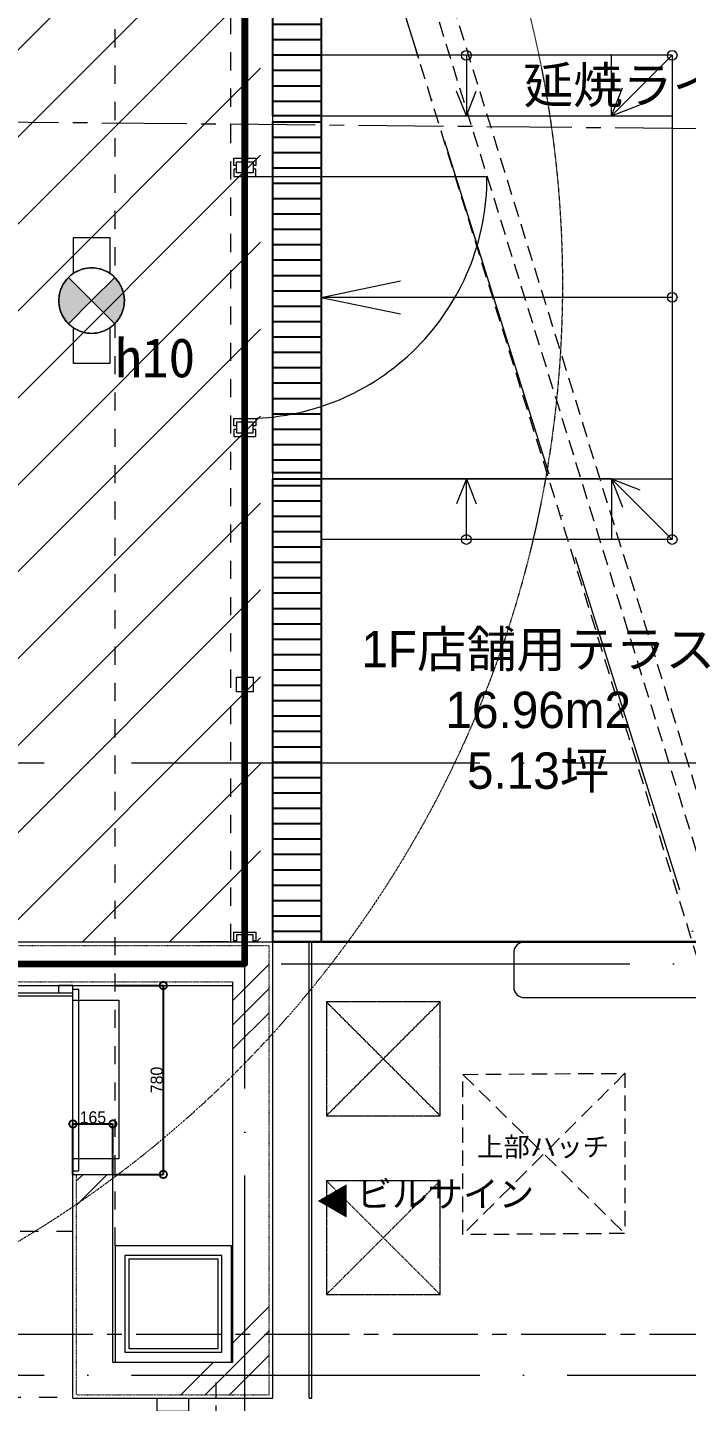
# Model space of a CAD drawing. Header units: millimetres. Extents: x 66582 to 239543, y 3715 to 66615.
# Drawn here: x 85015 to 87737, y 21828 to 27503 of the extents above; entities that cross this region are included whole.
import ezdxf

# ---------------------------------------------------------------- set-up
doc = ezdxf.new("R2010")
doc.units = ezdxf.units.MM
doc.set_wipeout_variables(frame=1)
for name, pattern in [('ACAD_ISO04W100', [30, 24, -3, 0, -3]), ('CENTER', [10.599999999999998, 7, -1.199999999999999, 1.199999999999999, -1.199999999999999]), ('DASHED1', [2.5, 1.25, -1.25]), ('DASHED2', [9.524999999999999, 6.35, -3.175]), ('VW-01 短破線', [2.1161248, 1.0580624, -1.0580624]), ('ラインタイプ-35', [1.0580623999999998, 0.352679, -0.7053833999999999])]:
    doc.linetypes.add(name, pattern=pattern)
doc.layers.get('Defpoints').update_dxf_attribs({"color": 252})
for name, color, linetype, lineweight in [('1-0通芯', 2, 'ACAD_ISO04W100', 5), ('1-1 躯体', 6, 'Continuous', 18), ('1-12 天伏図', 1, 'Continuous', 13), ('1-18 敷地境界線', 6, 'Continuous', 20), ('1-3 内装仕上', 7, 'Continuous', 15), ('1-4 金属建具類', 1, 'Continuous', 13), ('10-12 ハッチ', 50, 'Continuous', 13), ('2-3 レイアウト図', 2, 'Continuous', 13), ('2-4 床伏図', 255, 'Continuous', 13), ('2-9 室名', 150, 'Continuous', 13), ('C-0 リースライン図', 11, 'Continuous', 30), ('C-7 排煙検証図', 181, 'Continuous', 13), ('一般', 7, 'Continuous', 5), ('非常照明_プロット', 7, 'Continuous', 5)]:
    doc.layers.add(name, color=color, linetype=linetype, lineweight=lineweight)
doc.layers.add('1-5 金物類', color=4, linetype='Continuous')
doc.styles.add('MSPゴシック', font='MS PGothic.ttf')
doc.styles.get("Standard").update_dxf_attribs({"font": 'arial.ttf'})
doc.styles.add('ＭＳ ゴシック', font='MS Gothic.ttf', dxfattribs={"bigfont": 'ＭＳ ゴシック'})
doc.dimstyles.new('YS20S', dxfattribs={"dimscale": 20, "dimtxt": 2.5, "dimasz": 3, "dimexe": 0, "dimexo": 0, "dimgap": 0.1, "dimtad": 1, "dimdec": 3, "dimdsep": 46, "dimlunit": 6, "dimtxsty": 'MSPゴシック', "dimblk": 'DOTSMALL', "dimcen": -3, "dimclrd": 4, "dimclre": 8, "dimclrt": 256, "dimaunit": 1, "dimazin": 0, "dimtfac": 1, "dimtdec": 3, "dimtmove": 2, "dimatfit": 3, "dimldrblk": 'DOTSMALL', "dimfxl": 6, "dimtolj": 1, "dimtzin": 0, "dimarcsym": 1})

# ---------------------------------------------------------------- blocks, each defined once
blk = doc.blocks.new('_DotSmall')
at = {"color": 0, "linetype": 'ByBlock', "const_width": 0.5}
blk.add_lwpolyline([(-0.0625, 0, 1), (0.0625, 0, 1)], format="xyb", close=True, dxfattribs=at)
blk = doc.blocks.new('*D45')
at = {"layer": 'Defpoints', "color": 8, "lineweight": -2, "ltscale": 80, "transparency": 16777216}
for p, q in [((85377.68183178006, 23545.95719287251), (85575.94184701127, 23545.95719287251)), ((85367.68163198621, 22765.95719287251), (85575.94184701127, 22765.95719287251))]:
    blk.add_line(p, q, dxfattribs=at)
at = {"layer": 'Defpoints', "color": 4, "lineweight": -2, "ltscale": 80, "transparency": 16777216}
blk.add_line((85575.94184701127, 23545.95719287251), (85575.94184701127, 22765.95719287251), dxfattribs=at)
at = {"layer": 'Defpoints', "color": 0, "ltscale": 80, "transparency": 16777216}
for p in [(85377.68183178006, 23545.95719287251), (85367.68163198621, 22765.95719287251), (85575.94184701127, 22765.95719287251)]:
    blk.add_point(p, dxfattribs=at)
at = {"layer": 'Defpoints', "color": 4, "lineweight": -2, "ltscale": 80, "transparency": 16777216, "xscale": 60, "yscale": 60, "zscale": 60}
for p, rotation in [((85575.94184701127, 23545.95719287251), 90), ((85575.94184701127, 22765.95719287251), 270)]:
    blk.add_blockref('_DotSmall', p, dxfattribs=dict(at, rotation=rotation))
at = {"layer": 'Defpoints', "ltscale": 80, "transparency": 16777216, "insert": (85548.94184701126, 23155.95719287248), "char_height": 50, "attachment_point": 5, "rotation": 90, "style": 'MSPゴシック'}
blk.add_mtext('\\A1;780', dxfattribs=at)
blk = doc.blocks.new('*D46')
at = {"layer": 'Defpoints', "color": 8, "lineweight": -2, "ltscale": 80, "transparency": 16777216}
for p, q in [((85202.68163198618, 22765.9571928725), (85202.68163198618, 22974.21740789754)), ((85367.68163198617, 22765.95719287251), (85367.68163198617, 22974.21740789754))]:
    blk.add_line(p, q, dxfattribs=at)
at = {"layer": 'Defpoints', "color": 4, "lineweight": -2, "ltscale": 80, "transparency": 16777216}
blk.add_line((85202.68163198618, 22974.21740789754), (85367.68163198617, 22974.21740789754), dxfattribs=at)
at = {"layer": 'Defpoints', "color": 0, "ltscale": 80, "transparency": 16777216}
for p in [(85367.68163198617, 22974.21740789754), (85202.68163198618, 22765.9571928725), (85367.68163198617, 22765.95719287251)]:
    blk.add_point(p, dxfattribs=at)
at = {"layer": 'Defpoints', "color": 4, "lineweight": -2, "ltscale": 80, "transparency": 16777216, "xscale": 60, "yscale": 60, "zscale": 60, "rotation": 180}
blk.add_blockref('_DotSmall', (85202.68163198618, 22974.21740789754), dxfattribs=at)
at = {"layer": 'Defpoints', "color": 4, "lineweight": -2, "ltscale": 80, "transparency": 16777216, "xscale": 60, "yscale": 60, "zscale": 60}
blk.add_blockref('_DotSmall', (85367.68163198617, 22974.21740789754), dxfattribs=at)
at = {"layer": 'Defpoints', "ltscale": 80, "transparency": 16777216, "insert": (85285.18163198617, 23001.21740789754), "char_height": 50, "attachment_point": 5, "style": 'MSPゴシック'}
blk.add_mtext('\\A1;165', dxfattribs=at)
blk = doc.blocks.new('グループ-1760')
at = {"layer": '非常照明_プロット', "color": 94, "linetype": 'VW-01 短破線', "lineweight": 18, "true_color": 0x00aa00, "transparency": 33554687}
blk.add_circle((2864.116820892189, 39887.69071382548), 4600, dxfattribs=at)
blk = doc.blocks.new('グループ-12')
at = {"color": 255, "linetype": 'Continuous', "lineweight": 5, "transparency": 33554687}
blk.add_wipeout([(61236.32148446441, 20288.60103691135), (61236.32148446441, 20808.60103691135), (61386.32148446442, 20808.60103691135), (61386.32148446442, 20288.60103691135)], dxfattribs=at).dxf.layer = '一般'
at = {"layer": '一般', "color": 1, "linetype": 'Continuous', "lineweight": 5, "true_color": 0xff0000, "transparency": 33554687, "flags": 128}
for points in [[(61236.3214844644, 20288.60103691135), (61236.3214844644, 20808.60103691135), (61386.3214844644, 20808.60103691135), (61386.3214844644, 20288.60103691135), (61236.3214844644, 20288.60103691135)], [(61236.3214844644, 20288.60103691135), (61236.3214844644, 20808.60103691135), (61386.3214844644, 20808.60103691135), (61386.3214844644, 20288.60103691135)]]:
    blk.add_lwpolyline(points, close=True, dxfattribs=at)
at = {"color": 255, "linetype": 'Continuous', "lineweight": 5, "transparency": 33554687}
blk.add_wipeout([(61441.944004352445, 20583.598269136095), (61439.34582564873, 20592.201789478753), (61436.24002959353, 20600.512251148084), (61432.62661618688, 20608.529654144077), (61428.50558542873, 20616.253998466753), (61423.876937319124, 20623.685284116094), (61418.74067185803, 20630.823511092105), (61413.09678904547, 20637.66867939479), (61406.945288881434, 20644.220789024144), (61400.393439949126, 20650.372566851012), (61393.54851083167, 20656.016739746236), (61386.41050152912, 20661.15330770982), (61378.979412041466, 20665.782270741765), (61371.25524236868, 20669.903628842065), (61363.23799251079, 20673.517382010723), (61354.927662467795, 20676.623530247743), (61346.32425223968, 20679.222073553123), (61337.57429570909, 20681.273744963462), (61328.82432675867, 20682.739277515353), (61320.07434538843, 20683.618671208802), (61311.32435159834, 20683.91192604381), (61302.57434538843, 20683.61904202037), (61293.82432675867, 20682.740019138495), (61285.07429570909, 20681.274857398177), (61276.32425223968, 20679.223556799414), (61267.720731897025, 20676.62537809569), (61259.41027022768, 20673.519582040502), (61251.39286723169, 20669.906168633832), (61243.668522909, 20665.78513787569), (61236.23723725967, 20661.156489766076), (61229.09901028366, 20656.02022430498), (61222.25384198098, 20650.37634149242), (61215.70173235163, 20644.22484132838), (61209.549954524766, 20637.672992396056), (61203.90578162954, 20630.828063278608), (61198.76921366595, 20623.690053976054), (61194.14025063402, 20616.258964488385), (61190.018892533706, 20608.534794815605), (61186.40513936505, 20600.517544957715), (61183.298991128024, 20592.207214914713), (61180.70044782265, 20583.603804686598), (61178.64877641231, 20574.853848156003), (61177.18324386041, 20566.103879205584), (61176.30385016697, 20557.35389783533), (61176.01059533195, 20548.603904045252), (61176.30347935539, 20539.85389783534), (61177.18250223727, 20531.103879205595), (61178.64766397759, 20522.35384815602), (61180.69896457636, 20513.60380468661), (61183.29714328008, 20505.00028434395), (61186.402939335276, 20496.68982267462), (61190.01635274194, 20488.67241967862), (61194.13738350009, 20480.94807535595), (61198.76603160971, 20473.516789706606), (61203.90229707078, 20466.37856273059), (61209.54617988335, 20459.533394427915), (61215.697680047386, 20452.98128479856), (61222.249528979715, 20446.82950697169), (61229.09445809716, 20441.18533407647), (61236.232467399714, 20436.048766112883), (61243.66355688737, 20431.419803080935), (61251.387726560155, 20427.29844498063), (61259.404976418045, 20423.684691811974), (61267.71530646104, 20420.57854357496), (61276.31871668915, 20417.98000026958), (61285.06867321974, 20415.92832885924), (61293.81864217015, 20414.46279630735), (61302.56862354041, 20413.5834026139), (61311.31861733049, 20413.29014777889), (61320.06862354041, 20413.58303180232), (61328.81864217015, 20414.46205468421), (61337.56867321974, 20415.92721642452), (61346.31871668915, 20417.978517023286), (61354.92223703181, 20420.576695727013), (61363.232698701155, 20423.6824917822), (61371.25010169716, 20427.29590518887), (61378.974446019834, 20431.416935947014), (61386.405731669176, 20436.04558405662), (61393.543958645176, 20441.181849517707), (61400.389126947855, 20446.82573233027), (61406.94123657721, 20452.977232494304), (61413.09301440407, 20459.529081426637), (61418.7371872993, 20466.37401054407), (61423.87375526288, 20473.512019846625), (61428.50271829483, 20480.943109334294), (61432.62407639513, 20488.667279007077), (61436.23782956378, 20496.684528864964), (61439.343977800796, 20504.994858907972), (61441.942521106175, 20513.59826913609), (61443.99419251651, 20522.348225666687), (61445.459725068395, 20531.098194617112), (61446.33911876187, 20539.848175987365), (61446.63237359687, 20548.598169777444), (61446.339489573416, 20557.34817598736), (61445.46046669154, 20566.09819461711), (61443.99530495122, 20574.848225666683)], dxfattribs=at).dxf.layer = '一般'
at = {"layer": '一般', "linetype": 'Continuous', "lineweight": 0, "true_color": 0xff0000, "transparency": 33554687}
h = blk.add_hatch(color=1, dxfattribs=at)
edge = h.paths.add_edge_path()
edge.add_arc((61311.32148446441, 20548.60103691134), 135.229615710851, 180.0006070264734, 225.001214053606, ccw=False)
edge.add_arc((61311.32148446444, 20548.60103691129), 135.2296157108787, 135.0000000000033, 180.0006070264396, ccw=False)
edge.add_line((61215.69970617803, 20644.22281519771), (61311.3214844644, 20548.60103691135))
edge.add_line((61311.3214844644, 20548.60103691135), (61215.7017323516, 20452.97723249429))
h = blk.add_hatch(color=1, dxfattribs=at)
edge = h.paths.add_edge_path()
edge.add_arc((61311.32148446437, 20548.60103691136), 135.2296157108863, 314.998785946386, 359.9993929735388)
edge.add_arc((61311.32148446442, 20548.60103691134), 135.2296157108331, 359.9993929735468, 404.9999999999968)
edge.add_line((61406.94326275081, 20644.22281519771), (61311.3214844644, 20548.60103691135))
edge.add_line((61311.3214844644, 20548.60103691135), (61406.9412365772, 20452.97723249428))
at = {"layer": '一般', "color": 1, "linetype": 'Continuous', "lineweight": 5, "true_color": 0xff0000, "transparency": 33554687, "flags": 128}
blk.add_lwpolyline([(61441.94400435244, 20583.59826913609), (61439.34582564873, 20592.20178947875), (61436.24002959353, 20600.51225114808), (61432.62661618688, 20608.52965414407), (61428.50558542873, 20616.25399846675), (61423.87693731912, 20623.68528411609), (61418.74067185802, 20630.8235110921), (61413.09678904547, 20637.66867939478), (61406.94528888143, 20644.22078902414), (61400.39343994912, 20650.37256685101), (61393.54851083167, 20656.01673974623), (61386.41050152912, 20661.15330770982), (61378.97941204147, 20665.78227074176), (61371.25524236868, 20669.90362884206), (61363.23799251079, 20673.51738201072), (61354.9276624678, 20676.62353024774), (61346.32425223968, 20679.22207355312), (61337.57429570909, 20681.27374496346), (61328.82432675867, 20682.73927751535), (61320.07434538843, 20683.6186712088), (61311.32435159834, 20683.91192604381), (61302.57434538843, 20683.61904202037), (61293.82432675867, 20682.74001913849), (61285.07429570909, 20681.27485739817), (61276.32425223968, 20679.22355679941), (61267.72073189702, 20676.62537809569), (61259.41027022768, 20673.5195820405), (61251.39286723169, 20669.90616863383), (61243.668522909, 20665.78513787569), (61236.23723725967, 20661.15648976607), (61229.09901028366, 20656.02022430498), (61222.25384198098, 20650.37634149241), (61215.70173235163, 20644.22484132838), (61209.54995452477, 20637.67299239605), (61203.90578162953, 20630.8280632786), (61198.76921366595, 20623.69005397605), (61194.14025063402, 20616.25896448838), (61190.01889253371, 20608.5347948156), (61186.40513936505, 20600.51754495771), (61183.29899112802, 20592.20721491471), (61180.70044782265, 20583.60380468659), (61178.64877641231, 20574.853848156), (61177.18324386041, 20566.10387920558), (61176.30385016697, 20557.35389783533), (61176.01059533195, 20548.60390404525), (61176.30347935539, 20539.85389783534), (61177.18250223727, 20531.10387920559), (61178.64766397759, 20522.35384815601), (61180.69896457636, 20513.60380468661), (61183.29714328008, 20505.00028434395), (61186.40293933528, 20496.68982267462), (61190.01635274194, 20488.67241967861), (61194.13738350009, 20480.94807535594), (61198.76603160971, 20473.5167897066), (61203.90229707078, 20466.37856273059), (61209.54617988335, 20459.53339442791), (61215.69768004739, 20452.98128479856), (61222.24952897972, 20446.82950697169), (61229.09445809716, 20441.18533407646), (61236.23246739971, 20436.04876611288), (61243.66355688737, 20431.41980308093), (61251.38772656015, 20427.29844498063), (61259.40497641805, 20423.68469181197), (61267.71530646104, 20420.57854357495), (61276.31871668915, 20417.98000026957), (61285.06867321974, 20415.92832885924), (61293.81864217015, 20414.46279630735), (61302.56862354041, 20413.58340261389), (61311.31861733049, 20413.29014777889), (61320.06862354041, 20413.58303180232), (61328.81864217015, 20414.4620546842), (61337.56867321974, 20415.92721642452), (61346.31871668915, 20417.97851702328), (61354.92223703181, 20420.57669572701), (61363.23269870115, 20423.6824917822), (61371.25010169716, 20427.29590518886), (61378.97444601983, 20431.41693594701), (61386.40573166917, 20436.04558405662), (61393.54395864518, 20441.1818495177), (61400.38912694786, 20446.82573233026), (61406.94123657721, 20452.9772324943), (61413.09301440407, 20459.52908142663), (61418.7371872993, 20466.37401054406), (61423.87375526288, 20473.51201984662), (61428.50271829483, 20480.94310933429), (61432.62407639513, 20488.66727900707), (61436.23782956378, 20496.68452886496), (61439.3439778008, 20504.99485890797), (61441.94252110617, 20513.59826913609), (61443.99419251651, 20522.34822566668), (61445.45972506839, 20531.09819461711), (61446.33911876186, 20539.84817598736), (61446.63237359687, 20548.59816977744), (61446.33948957342, 20557.34817598736), (61445.46046669153, 20566.09819461711), (61443.99530495122, 20574.84822566668), (61441.94400435244, 20583.59826913609)], close=True, dxfattribs=at)
for points in [[(61215.70173235159, 20452.97723249429, -0.1989151208336851), (61176.09186876115, 20548.59960420625, -0.1989151208305271), (61215.69970617803, 20644.22281519771), (61311.3214844644, 20548.60103691135)], [(61406.9412365772, 20452.97723249428, 0.1989151208337772), (61446.55110016767, 20548.59960420627, 0.1989151208305893), (61406.94326275081, 20644.22281519771), (61311.3214844644, 20548.60103691135)]]:
    blk.add_lwpolyline(points, format="xyb", close=True, dxfattribs=at)
at = {"layer": '一般', "color": 1, "linetype": 'Continuous', "lineweight": 5, "true_color": 0xff0000, "transparency": 33554687}
blk.add_open_spline([(61441.94400435244, 20583.59826913609), (61432.56652424053, 20618.59846785339), (61381.32405352234, 20669.84311019489), (61311.324450957, 20688.60103691135), (61241.32405352234, 20669.84607668748), (61190.07941118089, 20618.60360596929), (61171.3214844644, 20548.60400340389), (61190.0764446883, 20478.60360596931), (61241.31891540648, 20427.3589636278), (61311.31851797182, 20408.60103691135), (61381.31891540648, 20427.35599713522), (61432.56355774793, 20478.59846785338), (61451.32148446442, 20548.59807041879), (61441.94400435244, 20583.59826913609)], degree=2, dxfattribs=at)
blk = doc.blocks.new('グループ-13')
at = {"layer": '一般', "color": 7, "transparency": 33554687}
blk.add_blockref('グループ-12', (0, 0), dxfattribs=at)
at = {"layer": '一般', "color": 1, "true_color": 0xff0000, "transparency": 33554687, "insert": (61408.06898976072, 20394.08670743687), "char_height": 162.3328993055555, "attachment_point": 1, "line_spacing_factor": 0.7854848937345308, "style": 'ＭＳ ゴシック'}
blk.add_mtext('h10', dxfattribs=at)

msp = doc.modelspace()

# ---------------------------------------------------------------- hatches: boundary and pattern name
at = {"layer": '1-5 金物類'}
h = msp.add_hatch(dxfattribs=at)
h.set_pattern_fill('ANSI31', color=256, scale=20, angle=315)
h.set_pattern_definition([(0, (14604.21458644416, 63394.58026604171), (1.4210854715202e-14, 63.5), [])])
h.paths.add_polyline_path([(86027.68163198615, 27138.4571928725), (86227.68163198615, 27138.4571928725), (86227.68163198612, 29650.95719287249), (86027.68163198612, 29650.95719287249)])
h = msp.add_hatch(dxfattribs=at)
h.set_pattern_fill('ANSI31', color=256, scale=20, angle=315)
h.set_pattern_definition([(0, (0, 0), (1.4210854715202e-14, 63.5), [])])
h.paths.add_polyline_path([(86027.68163198612, 25663.45719287248), (86227.68163198612, 25663.45719287248), (86227.68163198617, 27113.45719287248), (86027.68163198617, 27113.45719287248)])
h = msp.add_hatch(dxfattribs=at)
h.set_pattern_fill('ANSI31', color=256, scale=20, angle=315)
h.set_pattern_definition([(0, (14604.21458644421, 63394.58026604171), (1.4210854715202e-14, 63.5), [])])
h.paths.add_polyline_path([(86227.68163198615, 25638.4571928725), (86027.68163198615, 25638.4571928725), (86027.68163198618, 23725.9571928725), (86227.68163198618, 23725.9571928725)])
at = {"layer": '10-12 ハッチ', "true_color": 0xaaaaaa, "transparency": 33554687}
h = msp.add_hatch(dxfattribs=at)
h.set_pattern_fill('RC', color=253, scale=50, style=0, pattern_type=2)
h.set_pattern_definition([(45, (79104.27385106582, 63394.58026604172), (-707.1067811865476, 707.1067811865476), []), (45, (79204.27385106582, 63394.58026604172), (-707.1067811865476, 707.1067811865476), []), (45, (79304.27385106582, 63394.58026604172), (-707.1067811865476, 707.1067811865476), [])])
h.paths.add_polyline_path([(85182.68183198619, 29470.95719287249), (85857.68143198617, 29480.95709287252), (85857.68143198617, 29065.9573928725), (85872.68143198617, 29065.9573928725), (85872.68143198617, 29050.9573928725), (86022.68143198617, 29050.9573928725), (86022.68143198617, 29650.95719287249), (79274.68143198617, 29650.95719287249), (79274.68143198617, 29470.95719287249)])
h.paths.add_polyline_path([(85857.68143198617, 29060.95729287252), (85855.18163198618, 29050.9573928725), (85857.68143198617, 29050.9573928725)])
h.paths.add_polyline_path([(71247.27385106582, 29650.95719287249), (71247.27385106582, 25450.67271244257), (71269.11696162084, 25450.67271244257), (71269.11696162084, 24913.69058351016), (71247.27385106582, 24913.69058351016), (71247.27385106582, 23275.95719287251), (72567.68163198618, 23275.95719287251), (72567.68163198618, 22470.9569928725), (72567.68183198616, 22470.9569928725), (72747.68163198618, 22470.9569928725), (72747.68163198618, 22543.45719287251), (73047.68163198615, 22543.45719287251), (73047.68143198614, 22543.45719287251), (73047.68143198614, 22708.45719287251), (73047.68163198615, 22708.45719287251), (72732.68163198618, 22708.45719287251), (72732.68163198618, 23760.95719287251), (73047.68163198615, 23760.95719287251), (73047.68143198614, 23760.95719287251), (73047.68143198614, 23910.95719287251), (73047.68163198618, 23910.95719287251), (72567.68163198618, 23910.95719287251), (72567.68163198618, 23425.95719287251), (71427.27385106582, 23425.95719287251), (71427.27385106582, 29470.95719287249), (72567.68183198616, 29470.95719287249), (72567.68183198616, 29050.9573928725), (73047.68143198614, 29050.9573928725), (73047.68143198614, 29050.95719287249), (73047.68143198614, 29470.95719287249), (77877.68183198619, 29470.95719287249), (77877.68183198619, 29050.9573928725), (78357.68143198617, 29050.9573928725), (78357.68143198617, 29470.95719287249), (78467.68143198617, 29470.95719287249), (78467.68143198617, 29650.95719287249)])
h.paths.add_polyline_path([(72607.68183198616, 29437.11089287252), (72607.68183198616, 29144.8034928725), (72607.68183198616, 29090.9573928725), (72661.52793198619, 29090.9573928725), (72953.83533198618, 29090.9573928725), (73007.68143198614, 29090.9573928725), (73007.68143198614, 29144.8034928725), (73007.68143198614, 29437.11089287252), (73007.68143198614, 29490.95699287251), (72953.83533198618, 29490.95699287251), (72661.52793198619, 29490.95699287251), (72607.68183198616, 29490.95699287251)], flags=16)
h.paths.add_polyline_path([(72623.06643198615, 29437.11089287252), (72623.06643198615, 29144.8034928725), (72623.06643198615, 29106.34199287252), (72661.52793198619, 29106.34199287252), (72953.83533198618, 29106.34199287252), (72992.29683198615, 29106.34199287252), (72992.29683198615, 29144.8034928725), (72992.29683198615, 29437.11089287252), (72992.29683198615, 29475.57239287252), (72953.83533198618, 29475.57239287252), (72661.52793198619, 29475.57239287252), (72623.06643198615, 29475.57239287252)], flags=0)
h.paths.add_polyline_path([(77917.68183198619, 29437.11089287252), (77917.68183198619, 29144.8034928725), (77917.68183198619, 29090.9573928725), (77971.52793198622, 29090.9573928725), (78263.8353319862, 29090.9573928725), (78317.68143198617, 29090.9573928725), (78317.68143198617, 29144.8034928725), (78317.68143198617, 29437.11089287252), (78317.68143198617, 29490.95699287251), (78263.8353319862, 29490.95699287251), (77971.52793198622, 29490.95699287251), (77917.68183198619, 29490.95699287251)], flags=16)
h.paths.add_polyline_path([(77933.06643198618, 29437.11089287252), (77933.06643198618, 29144.8034928725), (77933.06643198618, 29106.34199287252), (77971.52793198622, 29106.34199287252), (78263.8353319862, 29106.34199287252), (78302.29683198618, 29106.34199287252), (78302.29683198618, 29144.8034928725), (78302.29683198618, 29437.11089287252), (78302.29683198618, 29475.57239287252), (78263.8353319862, 29475.57239287252), (77971.52793198622, 29475.57239287252), (77933.06643198618, 29475.57239287252)], flags=0)
h.paths.add_polyline_path([(71269.11696162084, 24913.69058351016), (71269.11696162084, 25450.67271244257), (71247.27385106582, 25450.67271244257), (71247.27385106582, 24913.69058351016)])
h.paths.add_polyline_path([(73842.68163198618, 23760.95719287251), (77877.68183198619, 23760.95719287251), (77877.68183198619, 23910.95719287251), (73842.68163198618, 23910.95719287251)])
h.paths.add_polyline_path([(77877.68183198619, 23910.95719287251), (77877.68183198619, 23760.95719287251), (78357.68143198617, 23760.95719287251), (78357.68143198617, 23910.95719287251)])
h.paths.add_polyline_path([(78357.68143198617, 23910.95719287251), (78357.68143198617, 23760.95719287251), (78357.68143198617, 23745.95719287251), (84172.68163198617, 23745.95719287251), (84172.68163198617, 23545.95719287251), (85862.68163198618, 23545.95719287251), (85862.68163198618, 21990.95739287251), (85377.68183198619, 21990.95739287251), (85367.68163198618, 21990.95739287251), (85367.68163198618, 22765.95719287251), (85217.68163198618, 22765.95719287251), (85217.68163198618, 21855.95719287251), (86012.68163198618, 21855.95719287251), (86012.68163198618, 23725.95719287251), (84352.68163198617, 23725.95719287251), (84352.68163198617, 23925.95719287251), (78357.68143198617, 23925.95719287251)])

# ---------------------------------------------------------------- linework, layer by layer
at = {"layer": '1-0通芯', "ltscale": 60, "transparency": 33554687}
for p, q in [((85912.68163198618, 17720.83763117358), (85912.68163198618, 31330.42164765601)), ((85912.68163198618, 17720.83763117358), (85912.68163198618, 31330.42164765601)), ((85660.68017064255, 30468.96352813748), (89537.87330230196, 18104.93357292448)), ((85660.68017064255, 30468.96352813746), (89537.87330230196, 18104.93357292448)), ((84262.68163198618, 23635.9571928725), (90458.21951444978, 23635.9571928725)), ((84262.68163198618, 23635.9571928725), (90458.21951444978, 23635.9571928725)), ((69243.00486318154, 21935.9571928725), (88529.30997638889, 21935.9571928725)), ((69243.00486318154, 21935.9571928725), (88529.30997638889, 21935.9571928725))]:
    msp.add_line(p, q, dxfattribs=at)
at = {"layer": '1-1 躯体', "linetype": 'DASHED2', "ltscale": 10, "transparency": 33554687}
for p, q in [((86093.16540021411, 29785.95719287252), (89311.60640215597, 19403.88944456839)), ((86037.89430432246, 29710.95719287252), (89211.38530626477, 19473.88944456839))]:
    msp.add_line(p, q, dxfattribs=at)
at = {"layer": '1-1 躯体'}
for p, q in [((84352.68163198617, 23725.9571928725), (86027.68163198618, 23725.9571928725)), ((86027.68163198618, 21840.9571928725), (86027.68163198618, 23725.9571928725)), ((85862.68163198618, 21990.9573928725), (85862.68163198618, 23560.9571928725)), ((84172.68163198617, 23545.9571928725), (85862.68163198618, 23545.9571928725)), ((84172.68163198617, 23515.9571928725), (85202.68163198618, 23515.9571928725)), ((84172.68163198617, 23503.9571928725), (85202.68163198618, 23503.9571928725)), ((85202.68163198618, 21840.9571928725), (85202.68163198618, 22765.9571928725)), ((85202.68163198618, 22765.9571928725), (85367.68163198618, 22765.9571928725)), ((85367.68163198618, 21990.9573928725), (85367.68163198618, 22765.9571928725)), ((85377.68183198619, 22470.9569928725), (85377.68183198619, 21990.9573928725)), ((85857.68143198617, 22470.9569928725), (85377.68183198619, 22470.9569928725)), ((85417.68183198619, 22430.9569928725), (85417.68183198619, 22030.9573928725)), ((85817.68143198617, 22430.9569928725), (85417.68183198619, 22430.9569928725)), ((85763.8353319862, 22430.9569928725), (85471.52793198622, 22430.9569928725)), ((85763.8353319862, 22430.9569928725), (85471.52793198622, 22430.9569928725)), ((85817.68143198617, 22030.9573928725), (85817.68143198617, 22430.9569928725)), ((85857.68143198617, 21990.9573928725), (85857.68143198617, 22470.9569928725)), ((85417.68183198619, 22377.11089287251), (85417.68183198619, 22084.8034928725)), ((85417.68183198619, 22377.11089287251), (85417.68183198619, 22084.8034928725)), ((85433.06643198618, 22415.57239287251), (85433.06643198618, 22046.34199287251)), ((85802.29683198618, 22415.57239287251), (85433.06643198618, 22415.57239287251)), ((85433.06643198618, 22377.11089287251), (85433.06643198618, 22084.8034928725)), ((85433.06643198618, 22377.11089287251), (85433.06643198618, 22084.8034928725)), ((85763.8353319862, 22415.57239287251), (85471.52793198622, 22415.57239287251)), ((85763.8353319862, 22415.57239287251), (85471.52793198622, 22415.57239287251)), ((85802.29683198618, 22046.34199287251), (85802.29683198618, 22415.57239287251)), ((85802.29683198618, 22084.8034928725), (85802.29683198618, 22377.11089287251)), ((85802.29683198618, 22084.8034928725), (85802.29683198618, 22377.11089287251)), ((85817.68143198617, 22084.8034928725), (85817.68143198617, 22377.11089287251)), ((85817.68143198617, 22084.8034928725), (85817.68143198617, 22377.11089287251)), ((85417.68183198619, 22030.9573928725), (85817.68143198617, 22030.9573928725)), ((85433.06643198618, 22046.34199287251), (85802.29683198618, 22046.34199287251)), ((85471.52793198622, 22046.34199287251), (85763.8353319862, 22046.34199287251)), ((85471.52793198622, 22046.34199287251), (85763.8353319862, 22046.34199287251)), ((85471.52793198622, 22030.9573928725), (85763.8353319862, 22030.9573928725)), ((85471.52793198622, 22030.9573928725), (85763.8353319862, 22030.9573928725)), ((85367.68163198618, 21990.9573928725), (85862.68163198618, 21990.9573928725)), ((85202.68163198618, 21840.9571928725), (86027.68163198618, 21840.9571928725))]:
    msp.add_line(p, q, dxfattribs=at)
at = {"layer": '1-1 躯体', "linetype": 'ラインタイプ-35'}
for p, q in [((84337.68163198617, 23710.9571928725), (86012.68163198618, 23710.9571928725)), ((86012.68163198618, 21855.9571928725), (86012.68163198618, 23710.9571928725)), ((84187.68163198617, 23560.9571928725), (85862.68163198618, 23560.9571928725)), ((85217.68163198618, 21855.9571928725), (85217.68163198618, 22765.9571928725)), ((85217.68163198618, 21855.9571928725), (86012.68163198618, 21855.9571928725))]:
    msp.add_line(p, q, dxfattribs=at)
at = {"layer": '1-1 躯体', "linetype": 'DASHED2', "ltscale": 10, "transparency": 33554687}
msp.add_lwpolyline([(85793.21951444978, 21905.95719287251), (85793.21951444978, 21375.42331872044), (88489.35557130422, 21375.42331872044), (85936.32646651252, 29616.43894983148)], dxfattribs=at)
at = {"layer": '1-1 躯体'}
msp.add_lwpolyline([(85142.68163198618, 23545.9571928725), (85142.68163198618, 23515.9571928725), (85202.68163198618, 23515.9571928725), (85202.68163198618, 23545.9571928725)], close=True, dxfattribs=at)
at = {"layer": '1-1 躯体', "linetype": 'DASHED2', "ltscale": 10, "transparency": 33554687, "flags": 128}
msp.add_lwpolyline([(86812.68163198617, 23179.00071614636), (87482.68163198617, 23183.61951829989), (87482.68163198617, 22521.61951829989), (86812.68163198617, 22517.00071614636)], close=True, dxfattribs=at)
for points in [[(87482.68163198617, 23183.61951829989), (86812.68163198617, 22517.00071614636)], [(86812.68163198617, 23179.00071614636), (87482.68163198617, 22521.61951829989)]]:
    msp.add_lwpolyline(points, dxfattribs=at)
at = {"layer": '1-12 天伏図', "linetype": 'DASHED1', "ltscale": 60, "transparency": 33554687}
for p, q in [((85377.68183198619, 22470.9569928725), (85377.68183198619, 29050.95719287249)), ((85855.18163198618, 23725.9571928725), (85855.18163198618, 29050.9573928725)), ((78535.18163198618, 22530.9571928725), (85202.68163198618, 22530.9571928725)), ((83412.68163198618, 21845.9571928725), (85202.68163198618, 21845.9571928725))]:
    msp.add_line(p, q, dxfattribs=at)
at = {"layer": '1-18 敷地境界線', "color": 10, "linetype": 'CENTER', "ltscale": 50}
for p, q in [((88852.54079061028, 27075.1369101507), (73787.3265249204, 27217.33131623756)), ((73804.3167980299, 22106.17387391531), (90228.69765180058, 22106.17387391531))]:
    msp.add_line(p, q, dxfattribs=at)
at = {"layer": '1-3 内装仕上', "lineweight": 9, "ltscale": 80}
msp.add_line((85845.1816319862, 23725.9571928725), (85730.1816319862, 23725.9571928725), dxfattribs=at)
at = {"layer": '1-4 金属建具類'}
for p, q in [((86177.68163198618, 21840.9571928725), (86177.68163198618, 23725.9571928725)), ((86177.68163198618, 23725.9571928725), (86189.68163198617, 23725.9571928725)), ((86189.68163198617, 21840.9571928725), (86189.68163198617, 23725.9571928725)), ((85202.68163198618, 23530.9571928725), (85227.68163198618, 23530.9571928725)), ((85202.68163198618, 22780.9571928725), (85202.68163198618, 23530.9571928725)), ((85227.68163198618, 22780.9571928725), (85227.68163198618, 23530.9571928725)), ((85202.68163198618, 22780.9571928725), (85227.68163198618, 22780.9571928725)), ((86177.68163198618, 21840.9571928725), (86189.68163198617, 21840.9571928725))]:
    msp.add_line(p, q, dxfattribs=at)
at = {"layer": '1-4 金属建具類', "flags": 128}
msp.add_lwpolyline([(85202.68163198618, 23485.58026604172), (85392.68163198655, 23485.58026604172), (85392.68163198655, 22830.49061260384), (85202.68163198618, 22830.49061260384)], close=True, dxfattribs=at)
at = {"layer": '1-4 金属建具類'}
msp.add_lwpolyline([(85550.8422772036, 21840.9571928725), (85679.52098676877, 21840.9571928725), (85679.52098676877, 21785.95719287223), (85550.8422772036, 21785.95719287223)], close=True, dxfattribs=at)
at = {"layer": '1-5 金物類'}
for points in [[(86227.68163198615, 27138.4571928725), (86027.68163198615, 27138.4571928725), (86027.68163198612, 29650.95719287249), (86227.68163198612, 29650.95719287249)], [(86227.68163198612, 25663.45719287248), (86027.68163198612, 25663.45719287248), (86027.68163198617, 27113.45719287248), (86227.68163198617, 27113.45719287248)], [(86227.68163198618, 23725.9571928725), (86027.68163198618, 23725.9571928725), (86027.68163198615, 25638.4571928725), (86227.68163198615, 25638.4571928725)]]:
    msp.add_lwpolyline(points, close=True, dxfattribs=at)
msp.add_lwpolyline([(86227.68163198615, 27138.4571928725), (86227.68163198615, 25638.4571928725)], dxfattribs=at)
at = {"layer": '2-4 床伏図', "color": 210}
for p, q in [((86827.68163198615, 27388.45719287248), (86827.68163198615, 27138.45719287249)), ((86827.68163198615, 27138.45719287249), (86787.24458740126, 27240.4272460997)), ((86827.68163198615, 27138.45719287249), (86868.11867657104, 27240.4272460997)), ((86827.68163198615, 25638.45719287249), (86787.24458740126, 25536.48713964528)), ((86827.68163198615, 25388.4571928725), (86827.68163198615, 25638.45719287249)), ((86827.68163198615, 25638.45719287249), (86868.11867657104, 25536.48713964528))]:
    msp.add_line(p, q, dxfattribs=at)
for points in [[(86027.68163198615, 27138.4571928725), (87427.68163198615, 27138.4571928725), (87677.68163198615, 27388.45719287249), (87677.68163198617, 25388.4571928725), (87427.68163198615, 25638.45719287248), (86027.68163198615, 25638.4571928725)], [(86227.68163198615, 27138.45719287249), (87427.68163198615, 27138.4571928725), (87677.68163198615, 27388.45719287249), (86227.68163198615, 27388.45719287249)], [(86227.68163198615, 25638.4571928725), (87427.68163198615, 25638.4571928725), (87677.68163198615, 25388.4571928725), (86227.68163198615, 25388.4571928725)]]:
    msp.add_lwpolyline(points, close=True, dxfattribs=at)
for points in [[(87427.68163198615, 27138.4571928725), (87427.68163198615, 27388.45719287249)], [(87427.68163198615, 27138.4571928725), (87472.57370958022, 27254.46547322803)], [(87427.68163198615, 27138.4571928725), (87543.6899123417, 27183.34927046656)], [(87427.68163198615, 27138.4571928725), (87677.68163198615, 27138.4571928725)], [(86227.68163198615, 26388.45719287249), (86556.22091858405, 26456.54229317882)], [(87677.68163198615, 26388.4571928725), (86227.68163198615, 26388.45719287249)], [(86227.68163198615, 26388.45719287248), (86556.22091858405, 26320.37209256615)], [(87427.68163198615, 25638.4571928725), (87677.68163198617, 25638.4571928725)], [(87427.68163198615, 25638.4571928725), (87427.68163198615, 25388.4571928725)], [(87427.68163198615, 25638.45719287248), (87472.57370958022, 25522.44891251695)], [(87427.68163198615, 25638.45719287248), (87543.6899123417, 25593.56511527843)]]:
    msp.add_lwpolyline(points, dxfattribs=at)
for centre in [(86827.68163198615, 27388.45719287248), (87677.68163198618, 27388.45719287248), (87677.68163198617, 26388.45719287249), (86827.68163198615, 25388.4571928725), (87677.68163198618, 25388.4571928725)]:
    msp.add_circle(centre, 20, dxfattribs=at)
at = {"layer": 'Defpoints'}
msp.add_lwpolyline([(80462.67671964571, 29585.95719287249), (80462.67671964571, 23835.9571928725), (84262.68163198618, 23835.9571928725), (84262.68163198618, 23635.9571928725), (85912.68163198618, 23635.9571928725), (85912.68163198618, 29585.95719287249)], close=True, dxfattribs=at)

# ---------------------------------------------------------------- texts
at = {"layer": '1-1 躯体', "insert": (86871.57421193812, 22919.95622457415), "char_height": 80, "attachment_point": 1}
msp.add_mtext_dynamic_manual_height_columns('{\\fMS PGothic|b0|i0|c128|p50;上部ハッチ}', width=871.7737078317441, gutter_width=487.1286508951744, heights=[0], dxfattribs=at)
at = {"layer": '1-4 金属建具類', "insert": (87576.44386422564, 27340.81633344316), "char_height": 150.4817708333333, "attachment_point": 2, "line_spacing_factor": 0.9998676022772409, "style": 'MSPゴシック'}
msp.add_mtext('延焼ライン', dxfattribs=at)
at = {"layer": '2-9 室名', "ltscale": 80, "insert": (87124.49379219185, 25010.73859741504), "char_height": 150.4817708333333, "attachment_point": 2, "line_spacing_factor": 0.9998676022772409, "style": 'MSPゴシック'}
msp.add_mtext('1F店舗用テラス\\P16.96m2\\P5.13坪', dxfattribs=at)
at = {"layer": '2-9 室名', "transparency": 33554687, "insert": (86227.55764954258, 22656.25952404765), "char_height": 107.6707175925926, "attachment_point": 2, "rotation": 90, "line_spacing_factor": 1.184259221185082, "style": 'MSPゴシック'}
msp.add_mtext('▲', dxfattribs=at)
at = {"layer": '2-9 室名', "transparency": 33554687, "insert": (86740.53949268769, 22738.76734996778), "char_height": 107.6707175925926, "attachment_point": 2, "line_spacing_factor": 1.184259221185082, "style": 'MSPゴシック'}
msp.add_mtext('ビルサイン', dxfattribs=at)

# ---------------------------------------------------------------- dimensions: what is measured, and where the dimension line sits
at = {"layer": 'Defpoints', "ltscale": 80}
for base, p1, p2, angle, picture, middle in [((85575.94184701127, 22765.95719287251), (85377.68183178004, 23545.9571928725), (85367.68163198618, 22765.9571928725), 270, '*D45', (85548.94184701126, 23155.95719287248)), ((85367.68163198617, 22974.21740789754), (85202.68163198618, 22765.9571928725), (85367.68163198617, 22765.95719287251), 180, '*D46', (85285.18163198617, 23001.21740789754))]:
    dim = msp.add_linear_dim(base=base, p1=p1, p2=p2, angle=angle, dimstyle='YS20S', override={"dimpost": '\\X'}, dxfattribs=at)
    dim.commit()
    dim.dimension.update_dxf_attribs({"geometry": picture, "text_midpoint": middle})

# ---------------------------------------------------------------- next in the draw order: block references
at = {"layer": '非常照明_プロット', "color": 7, "transparency": 33554687}
msp.add_blockref('グループ-1760', (79760.31853031713, -13445.38515722208), dxfattribs=at)

# ---------------------------------------------------------------- next in the draw order: linework, layer by layer
at = {"layer": '1-0通芯', "ltscale": 60, "transparency": 33554687}
msp.add_line((69243.00486318154, 24465.9571928725), (88529.30997638889, 24465.9571928725), dxfattribs=at)
at = {"layer": '1-18 敷地境界線', "linetype": 'CENTER'}
for points in [[(86249.63941524776, 23478.29702722377), (86249.63941524777, 23008.29702722377), (86719.63941524777, 23008.29702722378), (86719.63941524776, 23478.29702722378)], [(86249.63941524776, 22739.63192743927), (86249.63941524777, 22269.63192743927), (86719.63941524777, 22269.63192743928), (86719.63941524776, 22739.63192743928)]]:
    msp.add_lwpolyline(points, close=True, dxfattribs=at)
for points in [[(86719.63941524774, 23478.29702722379), (86249.63941524776, 23008.29702722377)], [(86249.63941524776, 23478.29702722377), (86719.63941524776, 23008.29702722378)], [(86719.63941524774, 22739.63192743929), (86249.63941524776, 22269.63192743927)], [(86249.63941524776, 22739.63192743927), (86719.63941524776, 22269.63192743928)]]:
    msp.add_lwpolyline(points, dxfattribs=at)
at = {"layer": '1-4 金属建具類'}
for p, q in [((85912.68163198618, 27972.20739287244), (85912.68163198618, 26953.4573928725)), ((85912.68163198618, 26888.4573928725), (85912.68163198618, 25888.4573928725)), ((85912.68163198618, 26888.4573928725), (86912.68163198618, 26888.4573928725)), ((85912.68163198618, 25823.4573928725), (85912.68163198618, 24804.70739287256)), ((85912.68163198618, 24774.70739287256), (85912.68163198618, 23755.9573928725))]:
    msp.add_line(p, q, dxfattribs=at)
for points in [[(85923.93163198618, 27957.20739287244), (85923.93163198618, 26953.4573928725), (85901.43163198618, 26953.4573928725), (85901.43163198618, 27957.20739287244)], [(85877.68163198618, 26933.4573928725), (85867.68163198618, 26933.4573928725), (85867.68163198618, 26963.4573928725), (85901.43163198618, 26963.4573928725)], [(85923.93163198618, 26963.4573928725), (85957.68163198618, 26963.4573928725), (85957.68163198618, 26933.4573928725), (85947.68163198618, 26933.4573928725)], [(85877.68163198618, 26918.45739287227), (85867.68163198618, 26918.45739287227), (85867.68163198618, 26888.45739287227), (85957.68163198618, 26888.45739287227), (85957.68163198618, 26918.45739287227), (85947.68163198618, 26918.45739287227)], [(85877.68163198618, 25858.45739287273), (85867.68163198618, 25858.45739287273), (85867.68163198618, 25888.45739287273), (85957.68163198618, 25888.45739287273), (85957.68163198618, 25858.45739287273), (85947.68163198618, 25858.45739287273)], [(85877.68163198618, 25843.4573928725), (85867.68163198618, 25843.4573928725), (85867.68163198618, 25813.4573928725), (85957.68163198618, 25813.4573928725), (85957.68163198618, 25843.4573928725), (85947.68163198618, 25843.4573928725)], [(85923.93163198618, 24819.70739287256), (85923.93163198618, 25823.4573928725), (85901.43163198618, 25823.4573928725), (85901.43163198618, 24819.70739287256)], [(85947.6816319862, 24759.70739287256), (85923.9316319862, 24759.70739287256), (85923.9316319862, 24774.70739287256), (85901.4316319862, 24774.70739287256), (85901.4316319862, 24759.70739287256), (85877.6816319862, 24759.70739287256), (85877.6816319862, 24819.70739287256), (85901.4316319862, 24819.70739287256), (85901.4316319862, 24804.70739287256), (85923.93163198618, 24804.70739287259), (85923.9316319862, 24819.70739287256), (85947.6816319862, 24819.70739287256), (85947.6816319862, 24759.70739287256)], [(85901.43163198618, 24774.70739287256), (85901.43163198618, 23755.9573928725), (85923.93163198618, 23755.9573928725), (85923.93163198618, 24774.70739287256)], [(85877.68163198618, 23730.95739287262), (85867.68163198618, 23730.95739287262), (85867.68163198618, 23765.95739287262), (85901.43163198618, 23765.95739287262)], [(85923.93163198618, 23765.95739287262), (85957.68163198618, 23765.95739287262), (85957.68163198617, 23730.9573928725), (85947.68163198617, 23730.9573928725)]]:
    msp.add_lwpolyline(points, dxfattribs=at)
for points in [[(85877.68163198618, 26903.45739287238), (85877.68163198618, 26948.45739287238), (85947.68163198618, 26948.45739287238), (85947.68163198618, 26903.45739287238)], [(85877.68163198618, 25873.45739287262), (85877.68163198618, 25828.45739287262), (85947.68163198618, 25828.45739287262), (85947.68163198618, 25873.45739287262)], [(85877.68163198618, 23755.9573928725), (85877.68163198618, 23725.9573928725), (85947.68163198618, 23725.9573928725), (85947.68163198618, 23755.9573928725)]]:
    msp.add_lwpolyline(points, close=True, dxfattribs=at)
msp.add_arc((85917.48350165568, 26883.65552320302), 995.209714867017, 269.72354778149, 0.2764522189269673, dxfattribs=at)
at = {"layer": '2-3 レイアウト図'}
msp.add_lwpolyline([(87068.13287485577, 23495.9571928725), (88178.13287485577, 23495.9571928725, 0.414213562373095), (88223.13287485577, 23540.9571928725), (88223.13287485577, 24950.9571928725, 0.414213562373095), (88178.13287485577, 24995.9571928725), (88038.13287485577, 24995.9571928725, 0.414213562373095), (87993.13287485577, 24950.9571928725), (87993.13287485577, 23770.9571928725, -0.414213562373095), (87948.13287485577, 23725.9571928725), (87068.13287485577, 23725.9571928725, 0.414213562373095), (87023.13287485577, 23680.9571928725), (87023.13287485577, 23540.9571928725, 0.414213562373095)], format="xyb", close=True, dxfattribs=at)
at = {"layer": 'C-0 リースライン図'}
msp.add_lwpolyline([(86027.68163198618, 23725.95719287247), (87948.13287485577, 23725.9571928725), (87993.13287485576, 23725.9571928725), (87993.13287485576, 24995.9571928725), (89428.37067960616, 24995.9571928725), (88019.47458981138, 30083.13350940925), (85910.19305157165, 30101.98020724618), (85915.1702124007, 23725.9571928725)], dxfattribs=at)

# ---------------------------------------------------------------- next in the draw order: block references
at = {"layer": '一般', "color": 7, "transparency": 33554687}
msp.add_blockref('グループ-13', (23968.5107140672, 5826.73400757026), dxfattribs=at)

# ---------------------------------------------------------------- next in the draw order: hatches: boundary and pattern name
at = {"layer": 'C-7 排煙検証図', "transparency": 33554636}
h = msp.add_hatch(dxfattribs=at)
h.set_pattern_fill('ANSI31', color=220, scale=80)
h.set_pattern_definition([(45, (36904.27385106582, 63394.58026604171), (-179.6051224213831, 179.6051224213831), [])])
h.paths.add_polyline_path([(80520.17671964572, 23925.9571928725), (84352.68163198618, 23925.9571928725), (84352.68163198618, 23725.9571928725), (85977.68143198617, 23725.9571928725), (85977.68143198617, 29050.95739287251), (85377.68183198619, 29050.95739287251), (85377.68183198619, 29470.95719287251), (80520.17671964572, 29470.95719287251)])

# ---------------------------------------------------------------- next in the draw order: linework, layer by layer
at = {"layer": 'C-0 リースライン図', "lineweight": 200}
msp.add_lwpolyline([(80462.67671964571, 29560.95719287249), (80462.67671964571, 23835.9571928725), (84262.68163198618, 23835.9571928725), (84262.68163198618, 23635.9571928725), (85912.68163198617, 23635.9571928725), (85912.68163198618, 29585.95719287251), (80462.67671964574, 29585.95719287251)], dxfattribs=at)

doc.saveas('drawing.dxf')
